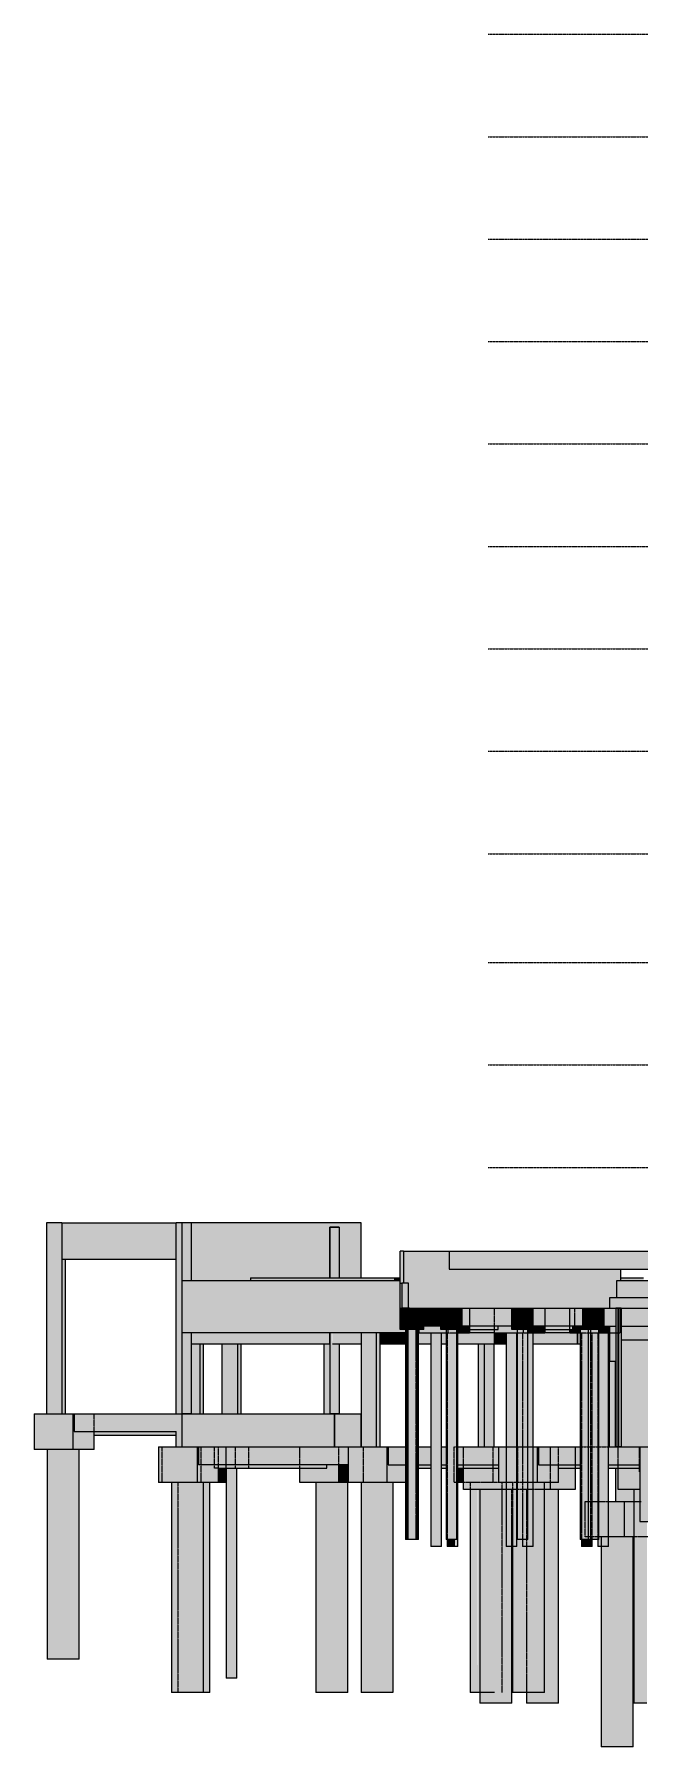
# Model space of a CAD drawing. Header units: centimetres. Extents: x -1981 to 73905, y -3196 to 88043.
# Drawn here: x 65377 to 67081, y 78277 to 83092 of the extents above; entities that cross this region are included whole.
import ezdxf

# ---------------------------------------------------------------- set-up
doc = ezdxf.new("R2010")
doc.units = ezdxf.units.CM
doc.linetypes.add('Centro', pattern=[3.175, 0.635, -0.47625, 1.5875, -0.47625])
doc.linetypes.add('Traço', pattern=[0.635, 0.3175, -0.3175])
for name, color, linetype, lineweight in [('A-FLOR', 7, 'Continuous', 25), ('A-FLOR-LEVL', 7, 'Continuous', 9), ('S-BEAM', 7, 'Continuous', 25), ('S-COLS', 7, 'Continuous', 25), ('S-FNDN', 7, 'Continuous', 25), ('S-FNDN-HDLN', 7, 'Traço', 9)]:
    doc.layers.add(name, color=color, linetype=linetype, lineweight=lineweight)

# ---------------------------------------------------------------- blocks, each defined once
blk = doc.blocks.new('Estaca W Gerdau - W250X32_7-3763720-CT G 003 - CRT ESQ')
at = {"layer": 'S-FNDN', "linetype": 'Traço', "lineweight": 9, "true_color": 0xa4b9db}
blk.add_hatch(color=9, dxfattribs=at).paths.add_polyline_path([(-1880.1, 79120), (-1871.6, 79120), (-1871.6, 79510), (-1886.2, 79510), (-1886.2, 79120)], flags=0)
at = {"layer": 'S-FNDN', "lineweight": 9}
for p, q in [((-1886.2, 79510), (-1886.2, 79120)), ((-1871.6, 79510), (-1886.2, 79510)), ((-1879.3, 79120), (-1879.3, 79510)), ((-1878.5, 79510), (-1878.5, 79120)), ((-1871.6, 79510), (-1871.6, 79120)), ((-1871.6, 79120), (-1886.2, 79120))]:
    blk.add_line(p, q, dxfattribs=at)
blk = doc.blocks.new('PED_BLRET-1EST_R01_2019_muro_ - 60x60x60-3843966-CT G 003 - CRT ESQ')
at = {"layer": 'S-FNDN-HDLN'}
for p, q in [((-2471.6, 79455), (-2441.6, 79455)), ((-2471.6, 79450), (-2471.6, 79455)), ((-2441.6, 79450), (-2471.6, 79450)), ((-2441.6, 79455), (-2441.6, 79450))]:
    blk.add_line(p, q, dxfattribs=at)
blk = doc.blocks.new('PED_BLRET-1EST_R01_2019_muro_ - 60x60x60-V14-CT G 003 - CRT ESQ')
at = {"layer": 'S-FNDN-HDLN'}
for p, q in [((-2472.7, 79455), (-2471.6, 79455)), ((-2472.7, 79450), (-2472.7, 79455)), ((-2442.7, 79455), (-2442.7, 79450))]:
    blk.add_line(p, q, dxfattribs=at)
blk = doc.blocks.new('PED_BLRET-1EST_R01_2019_muro_ - 60x60x60-V15-CT G 003 - CRT ESQ')
at = {"layer": 'S-FNDN-HDLN'}
for p, q in [((-2473.4, 79455), (-2472.7, 79455)), ((-2473.4, 79450), (-2473.4, 79455)), ((-2443.4, 79455), (-2443.4, 79450))]:
    blk.add_line(p, q, dxfattribs=at)
blk = doc.blocks.new('PED_BLRET-1EST_R01_2019_muro_ - 60x60x60-V16-CT G 003 - CRT ESQ')
at = {"layer": 'S-FNDN-HDLN'}
for p, q in [((-2474.9, 79455), (-2474.1, 79455)), ((-2474.9, 79450), (-2474.9, 79455)), ((-2444.9, 79455), (-2444.9, 79450))]:
    blk.add_line(p, q, dxfattribs=at)
blk = doc.blocks.new('PED_BLRET-1EST_R01_2019_muro_ - 60x60x60-V17-CT G 003 - CRT ESQ')
at = {"layer": 'S-FNDN-HDLN'}
for p, q in [((-2473.7, 79450), (-2473.7, 79455)), ((-2443.7, 79455), (-2443.7, 79450))]:
    blk.add_line(p, q, dxfattribs=at)
blk = doc.blocks.new('PED_BLRET-1EST_R01_2019_muro_ - 60x60x60-V18-CT G 003 - CRT ESQ')
at = {"layer": 'S-FNDN-HDLN'}
for p, q in [((-2476.4, 79455), (-2474.9, 79455)), ((-2476.4, 79450), (-2476.4, 79455)), ((-2446.4, 79455), (-2446.4, 79450))]:
    blk.add_line(p, q, dxfattribs=at)
blk = doc.blocks.new('PED_BLRET-1EST_R01_2019_muro_ - 60x60x60-V19-CT G 003 - CRT ESQ')
at = {"layer": 'S-FNDN-HDLN'}
for p, q in [((-2478.6, 79455), (-2477.9, 79455)), ((-2478.6, 79450), (-2478.6, 79455)), ((-2448.6, 79455), (-2448.6, 79450))]:
    blk.add_line(p, q, dxfattribs=at)
blk = doc.blocks.new('PED_BLRET-1EST_R01_2019_muro_ - 60x60x60-V3-CT G 003 - CRT ESQ')
at = {"layer": 'S-FNDN-HDLN'}
for p, q in [((-1986.8, 79455), (-1978.9, 79455)), ((-1986.8, 79450), (-1986.8, 79455)), ((-1978.9, 79450), (-1986.8, 79450)), ((-1978.9, 79455), (-1963.9, 79455)), ((-1956.8, 79455), (-1956.8, 79450))]:
    blk.add_line(p, q, dxfattribs=at)

msp = doc.modelspace()

# ---------------------------------------------------------------- hatches: boundary and pattern name
at = {"layer": 'A-FLOR', "true_color": 0xc0c0c0}
msp.add_hatch(color=9, dxfattribs=at).paths.add_polyline_path([(66439.53, 79498), (66486.81, 79498), (66486.81, 79510), (66432.85, 79510), (66432.85, 79498), (66439.26, 79498)], flags=0)
at = {"layer": 'S-BEAM', "true_color": 0xc0c0c0}
for points in [[(65775.86, 79648), (65775.86, 79750), (65454, 79750), (65454, 79648)], [(66413.68, 79580), (66415.95, 79580), (66415.95, 79670), (66406.25, 79670), (66406.64, 79580), (66411.31, 79580)], [(66930.65, 79620), (67140.81, 79620.21), (67140.81, 79670), (66544.86, 79670), (66544.86, 79620), (66878.95, 79620)], [(66376.9, 79588), (66391.55, 79588), (66391.55, 79595), (65985.43, 79595), (65985.43, 79588), (66310.29, 79588)], [(66401.54, 79588), (66406.25, 79588), (66406.25, 79595), (66391.55, 79595), (66391.55, 79588)], [(67053.4, 79588), (67091.3, 79588), (67091.3, 79595), (67026.5, 79595), (67026.5, 79588), (67034.04, 79588)], [(66406.07, 79460), (66406.38, 79510), (66406.64, 79510), (66406.81, 79510), (66407.38, 79510), (66407.56, 79510), (66408.13, 79510), (66408.31, 79510), (66408.88, 79510), (66408.88, 79460), (66409.8, 79460), (66410.1, 79510), (66410.37, 79510), (66410.54, 79510), (66411.11, 79510), (66411.31, 79580), (66406.06, 79580), (66406.06, 79460)], [(66425.64, 79510), (66430.31, 79510), (66430.31, 79580), (66411.31, 79580), (66411.59, 79510), (66425.12, 79510)], [(66414.55, 79460), (66432.85, 79460), (66432.85, 79510), (66413.85, 79510), (66413.85, 79460)], [(66473.11, 79460), (66520.81, 79460), (66520.81, 79510), (66486.81, 79510), (66486.81, 79498), (66473.11, 79498), (66473.11, 79486.36)], [(66672.17, 79460), (66721.01, 79460), (66721.01, 79510), (66580.81, 79510), (66580.81, 79460), (66620.47, 79460)], [(66781.01, 79460), (66920.81, 79460), (66920.81, 79510), (66781.01, 79510), (66781.01, 79468.12)], [(66413.06, 79460), (66413.11, 79460.16), (66412.73, 79460)], [(66413.68, 79460), (66413.85, 79460.14), (66413.61, 79460)], [(66296.6, 79410), (66296.6, 79442), (66216.1, 79442), (66216.1, 79410)], [(66349.03, 79410), (66408.65, 79410), (66408.65, 79442), (66349.03, 79442)], [(66408.65, 79410), (66418.58, 79410), (66418.58, 79442), (66408.65, 79442)], [(66671.58, 79410), (66687.18, 79410), (66687.18, 79440), (66672.19, 79440), (66672.19, 79442), (66671.1, 79442), (66671.1, 79410)], [(66687.18, 79410), (66705.13, 79410), (66705.13, 79440), (66687.18, 79440), (66687.18, 79422.25)], [(66883.9, 79410), (66905.92, 79410), (66905.92, 79440), (66883.9, 79440), (66883.9, 79442), (66813.86, 79442), (66813.86, 79440), (66780.92, 79440), (66780.92, 79410), (66827.26, 79410)], [(66996.43, 79439), (66996.95, 79439), (66996.95, 79440), (66996.43, 79440)], [(65586.54, 79163), (65784.07, 79163), (65784.07, 79213), (65489.23, 79213), (65489.23, 79163), (65509.87, 79163)], [(65791.94, 79120), (65791.94, 79213), (65784.07, 79213), (65784.07, 79163), (65775.86, 79163), (65775.86, 79120), (65784.07, 79120)], [(65791.94, 79120), (66221.89, 79120), (66221.89, 79213), (65791.94, 79213)], [(66259.81, 79120), (66296.37, 79120), (66296.37, 79213), (66221.89, 79213), (66221.89, 79120), (66256.51, 79120)], [(65774.22, 79153), (65775.86, 79153), (65775.86, 79163), (65545.39, 79163), (65545.39, 79153), (65586.54, 79153)], [(66000.11, 79070), (66259.81, 79070), (66259.81, 79120), (65839.22, 79120), (65839.22, 79070), (65896.72, 79070)], [(65894.9, 79060), (66200.39, 79060), (66200.39, 79070), (65894.9, 79070)]]:
    msp.add_hatch(color=9, dxfattribs=at).paths.add_polyline_path(points, flags=0)
h = msp.add_hatch(color=9, dxfattribs=at)
h.paths.add_polyline_path([(66000.11, 79410), (66208.57, 79410), (66208.57, 79442), (65818.58, 79442), (65818.58, 79410)], flags=0)
h.paths.add_polyline_path([(65927.33, 79588), (65985.43, 79588), (65985.43, 79595), (66208.57, 79595), (66208.57, 79738), (66235.21, 79738), (66235.21, 79595), (66296.37, 79595), (66296.37, 79750), (65818.58, 79750), (65818.58, 79588), (65896.72, 79588)], flags=0)
h = msp.add_hatch(color=9, dxfattribs=at)
h.paths.add_polyline_path([(66601.44, 79450), (66682.19, 79450), (66682.19, 79460), (66601.44, 79460)], flags=0)
h.paths.add_polyline_path([(66878.95, 79450), (66892.21, 79450), (66892.21, 79460), (66813.86, 79460), (66813.86, 79450), (66853.1, 79450)], flags=0)
h.paths.add_polyline_path([(66486.81, 79510), (66996.95, 79510), (66996.95, 79540), (67016.7, 79540), (67016.7, 79588), (67026.5, 79588), (67026.5, 79620), (66544.86, 79620), (66544.86, 79670), (66415.95, 79670), (66415.95, 79580), (66430.31, 79580), (66430.59, 79510), (66473.11, 79510)], flags=0)
h = msp.add_hatch(color=9, dxfattribs=at)
h.paths.add_polyline_path([(65791.94, 79442), (66421.07, 79442), (66421.07, 79450), (66406.07, 79450), (66405.86, 79588), (65791.94, 79588)], flags=0)
h.paths.add_polyline_path([(66458.11, 79442), (66459.76, 79442), (66459.76, 79450), (66458.11, 79450), (66458.11, 79443.72)], flags=0)
h.paths.add_polyline_path([(66827.26, 79442), (66883.9, 79442), (66883.9, 79450), (66813.86, 79450), (66813.86, 79442)], flags=0)
h.paths.add_polyline_path([(66601.44, 79442), (66672.19, 79442), (66672.17, 79450), (66601.44, 79450), (66601.44, 79443.72)], flags=0)
h.paths.add_polyline_path([(67086.28, 79540), (67125.87, 79540), (67125.87, 79588), (67016.7, 79588), (67016.7, 79540), (67085.74, 79540)], flags=0)
h = msp.add_hatch(color=9, dxfattribs=at)
h.paths.add_polyline_path([(66980.81, 79460), (67013.51, 79460), (67013.51, 79510), (66980.81, 79510), (66980.81, 79487.84)], flags=0)
h.paths.add_polyline_path([(67034.04, 79460), (67140.81, 79460), (67140.81, 79510), (67028.11, 79510), (67028.11, 79460)], flags=0)
h = msp.add_hatch(color=9, dxfattribs=at)
h.paths.add_polyline_path([(66996.95, 79360), (67013.29, 79360), (67013.03, 79460), (66996.95, 79460), (66996.95, 79399.6)], flags=0)
h.paths.add_polyline_path([(66998.64, 79510), (67015.95, 79510), (67015.95, 79540), (66996.95, 79540), (66996.95, 79510), (66997.46, 79510)], flags=0)
h = msp.add_hatch(color=9, dxfattribs=at)
h.paths.add_polyline_path([(67028.11, 79420), (67140.81, 79420), (67140.81, 79460), (67028.11, 79460), (67028.11, 79443.72)], flags=0)
h.paths.add_polyline_path([(67020.41, 79510), (67140.81, 79510), (67140.81, 79540), (67015.95, 79540), (67015.95, 79510), (67020.12, 79510)], flags=0)
h = msp.add_hatch(color=9, dxfattribs=at)
h.paths.add_polyline_path([(66535.81, 79410), (66535.81, 79440), (66522.7, 79440), (66522.7, 79410)], flags=0)
h.paths.add_polyline_path([(66418.58, 79410), (66421.07, 79410.33), (66421.07, 79442), (66418.58, 79442)], flags=0)
h.paths.add_polyline_path([(66458.11, 79410), (66492.7, 79410), (66492.7, 79440), (66459.76, 79440), (66459.76, 79442), (66458.11, 79442), (66458.11, 79415.25)], flags=0)
h.paths.add_polyline_path([(66671.1, 79410), (66671.1, 79442), (66601.44, 79442), (66601.44, 79440), (66568.5, 79440), (66568.77, 79410), (66620.47, 79410)], flags=0)
h = msp.add_hatch(color=9, dxfattribs=at)
h.paths.add_polyline_path([(66905.92, 79410), (66912.87, 79410), (66912.87, 79440), (66905.92, 79440)], flags=0)
h.paths.add_polyline_path([(66996.95, 79410), (66996.95, 79439), (66996.43, 79439), (66996.43, 79440), (66992.64, 79440), (66992.64, 79410), (66996.43, 79410)], flags=0)
h = msp.add_hatch(color=9, dxfattribs=at)
h.paths.add_polyline_path([(67013.29, 79120), (67013.51, 79120), (67013.29, 79178.98)], flags=0)
h.paths.add_polyline_path([(67028.11, 79120), (67163.51, 79120), (67163.28, 79420), (67028.11, 79420), (67028.11, 79178.98)], flags=0)
h.paths.add_polyline_path([(68171.36, 79120), (68213.51, 79120), (68213.51, 79420), (68078.11, 79420), (68078.11, 79120)], flags=0)
h.paths.add_polyline_path([(68228.11, 79120), (68363.51, 79120), (68363.51, 79420), (68228.11, 79420), (68228.11, 79178.98)], flags=0)
h.paths.add_polyline_path([(68063.51, 79120), (68063.51, 79420), (67928.11, 79420), (67928.11, 79120), (68042.12, 79120)], flags=0)
h.paths.add_polyline_path([(69113.51, 79120), (69113.51, 79420), (68978.11, 79420), (68978.11, 79120), (69101.9, 79120)], flags=0)
h.paths.add_polyline_path([(67178.11, 79120), (67313.51, 79120), (67313.51, 79420), (67178.11, 79420), (67178.11, 79134.86)], flags=0)
h.paths.add_polyline_path([(67913.51, 79120), (67913.51, 79420), (67778.11, 79420), (67778.11, 79120), (67912.88, 79120)], flags=0)
h.paths.add_polyline_path([(67328.11, 79120), (67463.51, 79120), (67463.51, 79420), (67328.11, 79420), (67328.11, 79355.47)], flags=0)
h.paths.add_polyline_path([(68963.51, 79120), (68963.51, 79420), (68828.11, 79420), (68828.11, 79120), (68895.11, 79120)], flags=0)
h.paths.add_polyline_path([(68813.51, 79120), (68813.51, 79420), (68678.11, 79420), (68678.11, 79120), (68791.72, 79120)], flags=0)
h.paths.add_polyline_path([(67478.11, 79120), (67613.51, 79120), (67613.51, 79420), (67478.11, 79420), (67478.11, 79178.98)], flags=0)
h.paths.add_polyline_path([(67628.11, 79120), (67763.51, 79120), (67763.51, 79420), (67628.11, 79420), (67628.11, 79134.86)], flags=0)
h.paths.add_polyline_path([(68378.11, 79120), (68513.51, 79120), (68513.51, 79420), (68378.11, 79420), (68378.11, 79178.98)], flags=0)
h.paths.add_polyline_path([(68528.11, 79120), (68663.51, 79120), (68663.51, 79420), (68528.11, 79420), (68528.11, 79178.98)], flags=0)
h = msp.add_hatch(color=9, dxfattribs=at)
h.paths.add_polyline_path([(66522.7, 79070), (66535.81, 79070), (66535.81, 79120), (66522.7, 79120), (66522.7, 79090.73)], flags=0)
h.paths.add_polyline_path([(66372.36, 79070), (66421.07, 79070), (66421.07, 79120), (66372.36, 79120)], flags=0)
h.paths.add_polyline_path([(66683.13, 79070), (66683.13, 79120), (66568.5, 79120), (66568.77, 79070), (66672.17, 79070)], flags=0)
h.paths.add_polyline_path([(66458.11, 79070), (66492.7, 79070), (66492.7, 79120), (66458.11, 79120), (66458.11, 79090.73)], flags=0)
h = msp.add_hatch(color=9, dxfattribs=at)
h.paths.add_polyline_path([(66799.2, 79070), (66912.87, 79070), (66912.87, 79120), (66795.36, 79120), (66795.36, 79070)], flags=0)
h.paths.add_polyline_path([(66992.64, 79070), (67080.81, 79070), (67080.81, 79120), (66992.64, 79120), (66992.64, 79076.22)], flags=0)
h = msp.add_hatch(color=9, dxfattribs=at)
h.paths.add_polyline_path([(66458.11, 79060), (66492.7, 79060), (66492.7, 79070), (66458.11, 79070)], flags=0)
h.paths.add_polyline_path([(66683.13, 79060), (66683.13, 79070), (66568.5, 79070), (66568.77, 79060), (66672.17, 79060)], flags=0)
h.paths.add_polyline_path([(66535.81, 79060), (66535.81, 79070), (66522.7, 79070), (66522.7, 79060)], flags=0)
h = msp.add_hatch(color=9, dxfattribs=at)
h.paths.add_polyline_path([(67080.81, 79060), (67080.81, 79070), (66992.64, 79070), (66992.64, 79060), (67034.04, 79060)], flags=0)
h.paths.add_polyline_path([(66851.85, 79060), (66912.87, 79060), (66912.87, 79070), (66851.85, 79070)], flags=0)
h = msp.add_hatch(color=9, dxfattribs=at)
h.paths.add_polyline_path([(67357.56, 78917), (67377.56, 78917), (67377.56, 78950), (67357.56, 78950), (67357.56, 79030), (67334.09, 79030), (67334.09, 79000), (67289.26, 79000), (67289.26, 78917), (67349.25, 78917)], flags=0)
h.paths.add_polyline_path([(67471.31, 78917), (67471.31, 78950), (67457.56, 78950), (67457.56, 78917)], flags=0)
h.paths.add_polyline_path([(67034.04, 78967), (67064.4, 78967), (67064.4, 79000), (67019.58, 79000), (67019.58, 79060), (67012.16, 79060), (67012.16, 78967), (67019.58, 78967)], flags=0)
at = {"layer": 'S-COLS', "true_color": 0xc0c0c0}
for points in [[(65454, 79213), (65454, 79750), (65411.68, 79750), (65411.68, 79213)], [(65775.86, 79213), (65791.94, 79213.03), (65791.94, 79750), (65775.86, 79750), (65775.86, 79355.47)], [(65464.12, 79213), (65464.12, 79648), (65454, 79648), (65454, 79213)], [(65842.31, 79213), (65842.31, 79410), (65818.58, 79410), (65818.58, 79213)], [(65843.27, 79213), (65852.43, 79213), (65852.43, 79410), (65842.31, 79410), (65842.31, 79213)], [(65912.94, 79213), (65948.31, 79213), (65948.31, 79410), (65905.99, 79410), (65905.99, 79213)], [(65948.31, 79213), (65958.43, 79213), (65958.43, 79410), (65948.31, 79410), (65948.31, 79213)], [(66206.9, 79213), (66208.57, 79213), (66208.57, 79410), (66192.49, 79410), (66192.49, 79213)], [(66310.29, 79120), (66338.91, 79120), (66338.91, 79442), (66296.6, 79442), (66296.6, 79120)], [(66349.03, 79120), (66349.03, 79442), (66338.91, 79442), (66338.91, 79120)], [(66643.03, 79120), (66643.03, 79410), (66626.95, 79410), (66626.95, 79120)], [(66643.03, 79120), (66669.66, 79120), (66669.66, 79410), (66643.03, 79410), (66643.03, 79178.98)], [(66735.13, 79120), (66736.01, 79120), (66736.01, 79440), (66735.13, 79440), (66735.13, 79134.86)], [(67011.73, 79120), (67011.73, 79360), (66996.95, 79360), (66996.95, 79410), (66995.65, 79410), (66995.65, 79120)]]:
    msp.add_hatch(color=9, dxfattribs=at).paths.add_polyline_path(points, flags=0)
h = msp.add_hatch(color=9, dxfattribs=at)
h.paths.add_polyline_path([(65791.94, 79213), (65818.58, 79213), (65818.58, 79442), (65791.94, 79442), (65791.94, 79355.47)], flags=0)
h.paths.add_polyline_path([(65793.33, 79588), (65818.58, 79588), (65818.58, 79750), (65791.94, 79750), (65791.94, 79588)], flags=0)
h = msp.add_hatch(color=9, dxfattribs=at)
h.paths.add_polyline_path([(66221.89, 79213), (66235.21, 79213), (66235.21, 79410), (66216.1, 79410), (66216.01, 79442), (66208.57, 79442), (66208.57, 79213)], flags=0)
h.paths.add_polyline_path([(66231.58, 79595), (66235.21, 79595), (66235.21, 79738), (66208.57, 79738), (66208.57, 79595), (66230.37, 79595)], flags=0)
h = msp.add_hatch(color=9, dxfattribs=at)
h.paths.add_polyline_path([(67011.73, 79120), (67013.29, 79120), (67013.29, 79360), (67011.73, 79360), (67011.73, 79178.98)], flags=0)
h.paths.add_polyline_path([(67038.37, 79120), (67038.37, 79120), (67034.04, 79120)], flags=0)
at = {"layer": 'S-FNDN', "true_color": 0xc0c0c0}
for points in [[(66406.07, 79450), (66406.81, 79450), (66406.64, 79510), (66406.07, 79510), (66406.07, 79460)], [(66407.56, 79450), (66407.38, 79510), (66406.81, 79510), (66406.81, 79450)], [(66407.56, 79450), (66408.31, 79450), (66408.13, 79510), (66407.56, 79510), (66407.56, 79452.29)], [(66408.31, 79450), (66409.8, 79450), (66409.8, 79460), (66408.88, 79460), (66408.61, 79510), (66408.31, 79510), (66408.31, 79452.29)], [(66410.54, 79450), (66410.37, 79510), (66409.8, 79510), (66409.8, 79450)], [(66411.29, 79450), (66411.11, 79510), (66410.54, 79510), (66410.54, 79450)], [(66412, 79450), (66411.59, 79510), (66411.29, 79510), (66411.29, 79450)], [(66413.11, 79450), (66412.73, 79510), (66412, 79510), (66412, 79450)], [(66432.85, 79450), (66473.11, 79450), (66473.11, 79498), (66432.85, 79498), (66432.85, 79460), (66413.61, 79460), (66413.35, 79510), (66413.11, 79510), (66413.11, 79450), (66430.31, 79450)], [(66541.18, 79450), (66580.81, 79450), (66580.81, 79510), (66520.81, 79510), (66520.81, 79450), (66531.67, 79450)], [(66753.6, 79450), (66781.01, 79450), (66781.01, 79510), (66721.01, 79510), (66721.01, 79450), (66749.71, 79450)], [(66930.65, 79450), (66980.81, 79450), (66980.81, 79510), (66920.81, 79510), (66920.81, 79450), (66930.43, 79450)], [(66421.58, 78860), (66421.81, 78860), (66421.58, 79450), (66421.07, 79450), (66421.07, 78860)], [(66422.33, 78860), (66422.56, 78860), (66422.33, 79450), (66421.81, 79450), (66421.81, 78860)], [(66423.07, 78860), (66423.31, 78860), (66423.07, 79450), (66422.56, 79450), (66422.56, 78860)], [(66423.82, 78860), (66424.8, 78860), (66424.57, 79450), (66423.31, 79450), (66423.31, 78860)], [(66425.31, 78860), (66425.54, 78860), (66425.31, 79450), (66424.8, 79450), (66424.8, 78860)], [(66426.05, 78860), (66426.29, 78860), (66426.05, 79450), (66425.54, 79450), (66425.54, 78860)], [(66426.8, 78860), (66427, 78860), (66426.8, 79450), (66426.29, 79450), (66426.29, 78860)], [(66427.51, 78860), (66428.11, 78860), (66428.11, 79450), (66427, 79450), (66427, 78860)], [(66428.11, 78860), (66458.11, 78860), (66458.11, 79450), (66428.11, 79450), (66428.11, 78870.12)], [(66517.08, 79440), (66535.81, 79440), (66535.81, 79450), (66520.81, 79450), (66520.81, 79460), (66473.11, 79460), (66473.11, 79450), (66459.76, 79450), (66459.76, 79440), (66465.38, 79440)], [(66535.81, 78860), (66565.81, 78860), (66565.81, 79450), (66535.81, 79450), (66535.81, 78870.12)], [(66565.81, 79440), (66601.44, 79440), (66601.44, 79460), (66580.81, 79460), (66580.81, 79450), (66565.81, 79450), (66565.81, 79442)], [(66672.19, 79440), (66736.01, 79440), (66736.01, 79450), (66721.01, 79450), (66721.01, 79460), (66682.19, 79460), (66682.19, 79450), (66672.19, 79450), (66672.19, 79442)], [(66736.01, 78860), (66766.01, 78860), (66766.01, 79450), (66736.01, 79450), (66736.01, 78870.12)], [(66786.27, 79440), (66813.86, 79440), (66813.86, 79460), (66781.01, 79460), (66781.01, 79450), (66766.01, 79450), (66766.01, 79440), (66775.56, 79440)], [(66905.92, 79440), (66912.87, 79440), (66912.87, 79450), (66897.87, 79450), (66897.87, 79460), (66892.21, 79460), (66892.21, 79450), (66883.9, 79450), (66883.9, 79440)], [(66920.81, 79450), (66920.81, 79460), (66897.87, 79460), (66897.87, 79450), (66904.8, 79450)], [(66912.87, 78860), (66935.81, 78860), (66935.81, 79450), (66912.87, 79450), (66912.87, 78901.46)], [(66939.48, 78860), (66965.81, 78860), (66965.81, 79450), (66935.81, 79450), (66935.81, 79002.49), (66935.87, 78860), (66939.36, 78860)], [(66965.81, 79440), (66996.95, 79440), (66996.71, 79460), (66980.81, 79460), (66980.81, 79450), (66965.81, 79450), (66965.81, 79440.79)], [(66492.7, 78840), (66515.34, 78840), (66515.34, 79440), (66492.7, 79440), (66492.7, 78914.24)], [(66515.34, 78840), (66522.7, 78840), (66522.7, 79440), (66515.34, 79440), (66515.34, 78914.24)], [(66568.5, 78840), (66568.5, 79440), (66565.81, 79440), (66565.81, 78860), (66561.13, 78860), (66561.42, 78840), (66568.03, 78840)], [(66705.13, 78840), (66727.76, 78840), (66727.76, 79440), (66705.13, 79440), (66705.13, 78870.12)], [(66727.76, 78840), (66735.13, 78840), (66735.13, 79440), (66727.76, 79440), (66727.76, 78870.12)], [(66760.64, 78840), (66773.56, 78840), (66773.56, 79440), (66766.01, 79440), (66765.95, 78860), (66750.93, 78860), (66751.32, 78840), (66758.56, 78840)], [(66773.56, 78840), (66780.92, 78840), (66780.92, 79440), (66773.56, 79440), (66773.56, 78869.01)], [(66973.91, 78840), (66985.27, 78840), (66985.27, 79440), (66965.81, 79440), (66965.81, 78860), (66962.64, 78860), (66962.64, 78840), (66970.27, 78840)], [(66992.64, 78840), (66992.64, 79440), (66985.27, 79440), (66985.27, 78840), (66992.17, 78840)], [(65379.76, 79113), (65486.39, 79113), (65486.39, 79213), (65376.67, 79213), (65376.67, 79113)], [(65486.39, 79113), (65545.39, 79113), (65545.39, 79163), (65489.23, 79163), (65489.23, 79213), (65486.39, 79213), (65486.39, 79153)], [(65413.46, 78523), (65496.33, 78523), (65496.33, 79113), (65413.46, 79113), (65413.46, 78649.5)], [(65503.24, 78523), (65503.24, 79113), (65496.33, 79113), (65496.33, 78523), (65502.11, 78523)], [(65835.89, 79020), (65835.89, 79120), (65726.18, 79120), (65726.18, 79020), (65793.33, 79020)], [(65894.9, 79020), (65894.9, 79070), (65839.22, 79070), (65839.22, 79120), (65835.89, 79120), (65835.89, 79020), (65860.93, 79020)], [(66270.17, 79020), (66369.53, 79020), (66369.53, 79120), (66259.81, 79120), (66259.81, 79020), (66262.44, 79020)], [(66369.53, 79020), (66421.07, 79020), (66421.07, 79070), (66372.36, 79070), (66372.36, 79120), (66369.53, 79120), (66369.53, 79060)], [(66817.86, 79020), (66851.85, 79020), (66851.85, 79070), (66795.36, 79070), (66795.36, 79120), (66792.84, 79120), (66792.84, 79020), (66813.03, 79020)], [(67080.81, 78910), (67220.81, 78910), (67220.81, 79120), (67080.81, 79120), (67080.81, 78914.24)], [(66200.39, 79020), (66234.24, 79020), (66234.24, 79070), (66200.39, 79070), (66200.39, 79060), (66124.22, 79060), (66124.22, 79020)], [(66234.24, 79020), (66259.81, 79020), (66259.81, 79070), (66234.24, 79070)], [(65762.96, 78430), (65845.83, 78430), (65845.83, 79020), (65762.96, 79020), (65762.96, 78649.5)], [(65851.61, 78430), (65852.74, 78430), (65852.74, 79020), (65845.83, 79020), (65845.83, 78430), (65849.29, 78430)], [(65859.93, 78430), (65864.37, 78430), (65864.37, 79020), (65852.74, 79020), (65852.74, 78430), (65854.56, 78430)], [(65870.05, 78430), (65871.12, 78430), (65871.12, 79020), (65864.37, 79020), (65864.37, 78430), (65867.78, 78430)], [(65894.9, 79020), (65915.78, 79020), (65915.78, 79060), (65894.9, 79060)], [(65917.58, 78470), (65924.22, 78470), (65924.22, 79060), (65917.22, 79060), (65917.22, 78470)], [(65924.22, 78470), (65947.2, 78470), (65947.2, 79060), (65924.22, 79060), (65924.22, 78473)], [(66169.6, 78430), (66189.88, 78430), (66189.88, 79020), (66168.86, 79020), (66168.86, 78430)], [(66189.88, 78430), (66258.84, 78430), (66258.59, 79020), (66189.88, 79020), (66189.88, 78649.5)], [(66374.98, 78430), (66379.47, 78430), (66379.47, 79020), (66296.6, 79020), (66296.69, 78430), (66369.57, 78430)], [(66385.25, 78430), (66386.38, 78430), (66386.38, 79020), (66379.47, 79020), (66379.47, 78430), (66382.92, 78430)], [(66584.29, 79020), (66584.29, 79060), (66568.5, 79060), (66568.77, 79020)], [(66722.6, 78430), (66805.47, 78430), (66805.47, 79020), (66780.92, 79020), (66780.92, 78840), (66750.93, 78840), (66750.93, 78860), (66736.01, 78860), (66736.01, 79020), (66735.13, 79020), (66734.77, 78840), (66722.6, 78840), (66722.6, 78473)], [(66811.25, 78430), (66812.38, 78430), (66812.38, 79020), (66805.47, 79020), (66805.47, 78430), (66808.92, 78430)], [(66899.02, 79000), (66899.02, 79060), (66851.85, 79060), (66851.85, 79020), (66829.88, 79020), (66829.88, 79000)], [(67080.81, 79050), (67080.81, 79060), (67080.16, 79060), (67080.16, 79050)], [(66603.31, 78430), (66624.16, 78430), (66623.96, 79000), (66603.31, 79000), (66603.31, 78649.5)], [(66631.12, 78430), (66630.74, 79000), (66624.16, 79000), (66624.16, 78430), (66630.74, 78430)], [(66631.12, 78400), (66714.13, 78400), (66714.13, 78840), (66705.13, 78840), (66705.13, 79000), (66631.12, 79000), (66631.12, 78430)], [(66775.45, 78400), (66845.39, 78400), (66845.39, 79000), (66812.38, 79000), (66812.38, 78430), (66762.38, 78430), (66762.51, 78400), (66775.09, 78400)], [(66851.1, 78400), (66852.19, 78400), (66852.19, 79000), (66845.39, 79000), (66845.39, 78400), (66848.81, 78400)], [(67037.4, 78867), (67037.4, 78967), (66992.64, 78967), (66992.64, 78867), (67034.04, 78867)], [(67064.4, 78867), (67064.4, 78967), (67037.4, 78967), (67037.4, 78867)], [(67064.4, 78400), (67100.81, 78400), (67100.81, 78910), (67080.81, 78910), (67080.81, 79000), (67064.4, 79000), (67064.4, 78473)], [(66550.81, 78840), (66561.13, 78840), (66561.01, 78860), (66538.5, 78860), (66538.5, 78840), (66549.77, 78840)], [(66717.55, 78400), (66720.93, 78400), (66720.64, 78840), (66714.13, 78840), (66714.13, 78400)], [(66930.65, 78840), (66939.48, 78840), (66939.36, 78860), (66916.84, 78860), (66916.84, 78840), (66928.11, 78840)], [(66943.42, 78840), (66946.84, 78840), (66946.83, 78860), (66939.48, 78860), (66939.48, 78840), (66943.31, 78840)], [(66972.11, 78277), (67055.09, 78277), (67055.09, 78867), (66992.64, 78867), (66992.64, 78840), (66972.11, 78840), (66972.11, 78296.51)], [(67060.81, 78277), (67061.91, 78277), (67061.91, 78867), (67055.09, 78867), (67055.09, 78277), (67058.52, 78277)]]:
    msp.add_hatch(color=9, dxfattribs=at).paths.add_polyline_path(points, flags=0)
h = msp.add_hatch(color=9, dxfattribs=at)
h.paths.add_polyline_path([(66683.13, 79020), (66705.13, 79020), (66705.13, 79120), (66683.13, 79120), (66683.13, 79060)], flags=0)
h.paths.add_polyline_path([(66736.01, 79020), (66736.01, 79120), (66735.13, 79120), (66735.13, 79020)], flags=0)
h.paths.add_polyline_path([(66780.92, 79020), (66792.84, 79020), (66792.84, 79120), (66780.92, 79120), (66780.92, 79040.96)], flags=0)
h = msp.add_hatch(color=9, dxfattribs=at)
h.paths.add_polyline_path([(66584.29, 79000), (66705.13, 79000), (66705.13, 79020), (66683.13, 79020), (66683.13, 79060), (66584.29, 79060), (66584.29, 79002.49)], flags=0)
h.paths.add_polyline_path([(66812.38, 79000), (66829.88, 79000), (66829.88, 79020), (66812.38, 79020), (66812.38, 79002.49)], flags=0)
h = msp.add_hatch(color=9, dxfattribs=at)
h.paths.add_polyline_path([(67019.58, 79000), (67080.81, 79000), (67080.81, 79050), (67080.16, 79050), (67080.16, 79060), (67019.58, 79060), (67019.58, 79002.49)], flags=0)
h.paths.add_polyline_path([(67240.83, 79000), (67264.42, 79000), (67264.42, 79030), (67225.42, 79030), (67225.42, 79000)], flags=0)

# ---------------------------------------------------------------- linework, layer by layer
at = {"layer": 'A-FLOR', "lineweight": 9}
for p, q in [((66432.85, 79510), (66486.81, 79510)), ((66486.81, 79498), (66432.85, 79498)), ((66486.81, 79510), (66486.81, 79498))]:
    msp.add_line(p, q, dxfattribs=at)
at = {"layer": 'A-FLOR-LEVL', "linetype": 'Centro'}
for p, q in [((66654.37, 83092), (72202.94, 83092)), ((66654.37, 82804), (72202.94, 82804)), ((66654.37, 82516), (72202.94, 82516)), ((66654.37, 82228), (72202.94, 82228)), ((66654.37, 81940), (72202.94, 81940)), ((66654.37, 81652), (72202.94, 81652)), ((66654.37, 81364), (72202.94, 81364)), ((66654.37, 81076), (72202.94, 81076)), ((66654.37, 80788), (72202.94, 80788)), ((66654.37, 80482), (72202.94, 80482)), ((66654.37, 80194), (72202.94, 80194)), ((66654.37, 79906), (72202.94, 79906)), ((66654.37, 79510), (72202.94, 79510)), ((66654.37, 79120), (72202.94, 79120))]:
    msp.add_line(p, q, dxfattribs=at)
at = {"layer": 'S-BEAM', "lineweight": 9}
for p, q in [((65454, 79750), (65775.86, 79750)), ((65454, 79750), (65454, 79648)), ((65775.86, 79648), (65775.86, 79750)), ((66296.37, 79750), (65818.58, 79750)), ((65818.58, 79750), (65818.58, 79588)), ((66208.57, 79738), (66235.21, 79738)), ((66208.57, 79595), (66208.57, 79738)), ((66235.21, 79738), (66235.21, 79595)), ((66296.37, 79595), (66296.37, 79750)), ((65454, 79648), (65775.86, 79648)), ((66415.95, 79670), (66406.25, 79670)), ((66406.25, 79580), (66406.25, 79670)), ((66415.95, 79670), (66544.86, 79670)), ((66415.95, 79670), (66415.95, 79580)), ((66544.86, 79670), (67140.81, 79670)), ((66544.86, 79670), (66544.86, 79620)), ((65985.43, 79595), (66391.55, 79595)), ((65985.43, 79595), (65985.43, 79588)), ((66391.55, 79588), (66391.55, 79595)), ((66391.55, 79595), (66406.25, 79595)), ((66391.55, 79595), (66391.55, 79588)), ((66544.86, 79620), (67140.81, 79620)), ((67026.5, 79620), (67026.5, 79588)), ((67026.5, 79595), (67091.3, 79595)), ((65791.94, 79588), (66406.25, 79588)), ((65791.94, 79588), (65791.94, 79442)), ((66406.06, 79460), (66406.06, 79580)), ((66406.06, 79580), (66411.31, 79580)), ((66430.31, 79580), (66411.31, 79580)), ((66411.31, 79580), (66411.31, 79510)), ((66430.31, 79510), (66430.31, 79580)), ((67016.7, 79588), (67125.87, 79588)), ((67016.7, 79540), (67016.7, 79588)), ((66406.64, 79510), (66406.64, 79460)), ((66407.38, 79510), (66407.38, 79460)), ((66408.13, 79510), (66408.13, 79460)), ((66408.88, 79510), (66408.88, 79460)), ((66410.37, 79510), (66410.37, 79460)), ((66411.11, 79510), (66411.11, 79460)), ((66411.22, 79510), (66411.22, 79460)), ((66411.28, 79510), (66411.22, 79510)), ((66411.86, 79460), (66411.86, 79510)), ((66412.73, 79460), (66412.73, 79510)), ((66413.61, 79510), (66413.85, 79510)), ((66413.61, 79510), (66413.61, 79460)), ((66432.85, 79510), (66413.85, 79510)), ((66413.85, 79510), (66413.85, 79460)), ((66432.85, 79460), (66432.85, 79510)), ((66486.81, 79510), (66520.81, 79510)), ((66580.81, 79510), (66721.01, 79510)), ((66781.01, 79510), (66920.81, 79510)), ((66980.81, 79510), (67013.51, 79510)), ((66996.95, 79540), (67015.95, 79540)), ((66996.95, 79510), (66996.95, 79540)), ((67015.95, 79540), (67140.81, 79540)), ((67028.11, 79510), (67140.81, 79510)), ((66408.88, 79460), (66409.8, 79460)), ((66411.11, 79460), (66411.31, 79460)), ((66413.61, 79460), (66413.85, 79460)), ((66413.85, 79460), (66432.85, 79460)), ((66520.81, 79460), (66473.11, 79460)), ((66721.01, 79460), (66580.81, 79460)), ((66601.44, 79450), (66682.19, 79450)), ((66682.19, 79450), (66682.19, 79460)), ((66920.81, 79460), (66781.01, 79460)), ((66813.86, 79450), (66892.21, 79450)), ((66892.21, 79450), (66892.21, 79460)), ((66980.81, 79460), (67013.51, 79460)), ((66996.95, 79360), (66996.95, 79460)), ((67028.11, 79460), (67140.81, 79460)), ((65791.94, 79442), (66421.08, 79442)), ((65818.58, 79442), (65818.58, 79410)), ((65818.58, 79410), (66208.57, 79410)), ((66208.57, 79410), (66208.57, 79442)), ((66216.01, 79410), (66296.6, 79410)), ((66349.03, 79410), (66408.65, 79410)), ((66408.65, 79442), (66408.65, 79410)), ((66408.65, 79410), (66418.58, 79410)), ((66418.58, 79410), (66418.58, 79442)), ((66418.58, 79410), (66421.1, 79410)), ((66458.11, 79442), (66459.82, 79442)), ((66458.11, 79410), (66492.73, 79410)), ((66522.7, 79410), (66535.85, 79410)), ((66568.77, 79410), (66671.1, 79410)), ((66601.44, 79442), (66672.2, 79442)), ((66671.1, 79442), (66671.1, 79410)), ((66671.1, 79410), (66687.18, 79410)), ((66687.18, 79410), (66687.18, 79440)), ((66687.18, 79410), (66705.16, 79410)), ((66780.92, 79410), (66905.92, 79410)), ((66813.86, 79442), (66883.9, 79442)), ((66905.92, 79410), (66905.92, 79440)), ((66905.92, 79440), (66905.92, 79410)), ((66905.92, 79410), (66912.91, 79410)), ((66992.64, 79410), (66996.95, 79410)), ((66996.43, 79439), (66996.43, 79440)), ((66996.95, 79439), (66996.43, 79439)), ((67013.29, 79420), (67013.29, 79120)), ((67163.28, 79420), (67028.11, 79420)), ((67013.29, 79360), (66996.95, 79360)), ((65489.23, 79213), (65784.07, 79213)), ((65489.23, 79213), (65489.23, 79163)), ((65784.07, 79213), (65791.94, 79213)), ((65791.94, 79213), (66208.57, 79213)), ((65791.94, 79213), (65791.94, 79120)), ((66208.57, 79213), (66221.89, 79213)), ((66221.89, 79120), (66221.89, 79213)), ((66221.89, 79213), (66235.21, 79213)), ((66221.89, 79213), (66221.89, 79120)), ((66235.21, 79213), (66296.37, 79213)), ((66296.37, 79120), (66296.37, 79213)), ((65489.23, 79163), (65775.86, 79163)), ((65775.86, 79120), (65775.86, 79163)), ((65545.39, 79153), (65775.86, 79153)), ((65839.22, 79120), (65839.22, 79070)), ((65839.22, 79120), (66259.81, 79120)), ((66372.36, 79120), (66372.36, 79070)), ((66372.36, 79120), (66421.07, 79120)), ((66458.11, 79120), (66492.7, 79120)), ((66522.7, 79120), (66535.81, 79120)), ((66568.77, 79120), (66683.13, 79120)), ((66795.36, 79120), (66912.87, 79120)), ((66795.36, 79120), (66795.36, 79070)), ((66992.64, 79120), (67013.29, 79120)), ((67028.11, 79120), (67163.28, 79120)), ((66259.81, 79070), (65839.22, 79070)), ((66200.39, 79060), (66200.39, 79070)), ((66372.36, 79070), (66421.07, 79070)), ((66458.11, 79070), (66492.7, 79070)), ((66522.7, 79070), (66535.81, 79070)), ((66568.77, 79070), (66683.13, 79070)), ((66795.36, 79070), (66912.87, 79070)), ((66992.64, 79070), (67080.81, 79070)), ((65894.9, 79060), (66200.39, 79060)), ((66458.11, 79060), (66492.7, 79060)), ((66522.7, 79060), (66535.81, 79060)), ((66568.77, 79060), (66683.13, 79060)), ((66851.85, 79060), (66912.87, 79060)), ((66992.64, 79060), (67080.81, 79060)), ((67012.16, 79060), (67012.16, 78967))]:
    msp.add_line(p, q, dxfattribs=at)
at = {"layer": 'S-COLS', "lineweight": 9}
for p, q in [((65411.68, 79750), (65411.68, 79213)), ((65454, 79750), (65411.68, 79750)), ((65454, 79750), (65454, 79213)), ((65775.86, 79213), (65775.86, 79750)), ((65791.94, 79750), (65775.86, 79750)), ((65791.94, 79750), (65791.94, 79213)), ((65818.58, 79750), (65791.94, 79750)), ((65818.58, 79750), (65818.58, 79588)), ((66208.57, 79738), (66208.57, 79595)), ((66235.21, 79738), (66208.57, 79738)), ((66235.21, 79738), (66235.21, 79595)), ((65464.12, 79648), (65464.12, 79213)), ((65818.58, 79442), (65818.58, 79213)), ((65842.31, 79410), (65842.31, 79213)), ((65852.43, 79410), (65852.43, 79213)), ((65905.99, 79213), (65905.99, 79410)), ((65948.31, 79410), (65948.31, 79213)), ((65958.43, 79410), (65958.43, 79213)), ((66192.49, 79213), (66192.49, 79410)), ((66208.57, 79442), (66208.57, 79213)), ((66235.21, 79410), (66235.21, 79213)), ((66296.6, 79442), (66296.6, 79120)), ((66338.91, 79442), (66338.91, 79120)), ((66349.03, 79442), (66349.03, 79120)), ((66626.95, 79120), (66626.95, 79410)), ((66643.03, 79410), (66643.03, 79120)), ((66669.66, 79410), (66669.66, 79120)), ((66995.65, 79120), (66995.65, 79410)), ((67011.73, 79360), (67011.73, 79120)), ((65818.58, 79213), (65791.94, 79213)), ((66221.89, 79213), (66208.57, 79213)), ((66235.21, 79213), (66221.89, 79213))]:
    msp.add_line(p, q, dxfattribs=at)
at = {"layer": 'S-FNDN', "lineweight": 9}
for p, q in [((66406.07, 79510), (66406.64, 79510)), ((66406.07, 79450), (66406.07, 79510)), ((66406.81, 79510), (66407.38, 79510)), ((66406.81, 79450), (66406.81, 79510)), ((66407.56, 79510), (66408.13, 79510)), ((66407.56, 79450), (66407.56, 79510)), ((66408.31, 79510), (66408.88, 79510)), ((66408.31, 79450), (66408.31, 79510)), ((66409.8, 79510), (66410.37, 79510)), ((66409.8, 79450), (66409.8, 79510)), ((66410.54, 79510), (66411.11, 79510)), ((66410.54, 79450), (66410.54, 79510)), ((66411.29, 79510), (66411.86, 79510)), ((66411.29, 79450), (66411.29, 79510)), ((66412, 79510), (66412.73, 79510)), ((66412, 79450), (66412, 79510)), ((66413.11, 79510), (66413.61, 79510)), ((66413.11, 79450), (66413.11, 79510)), ((66473.11, 79450), (66473.11, 79498)), ((66520.81, 79510), (66580.81, 79510)), ((66520.81, 79450), (66520.81, 79510)), ((66580.81, 79450), (66580.81, 79510)), ((66721.01, 79510), (66781.01, 79510)), ((66721.01, 79450), (66721.01, 79510)), ((66781.01, 79450), (66781.01, 79510)), ((66920.81, 79510), (66980.81, 79510)), ((66920.81, 79450), (66920.81, 79510)), ((66980.81, 79450), (66980.81, 79510)), ((66406.81, 79450), (66406.07, 79450)), ((66407.56, 79450), (66406.81, 79450)), ((66408.31, 79450), (66407.56, 79450)), ((66409.8, 79450), (66408.31, 79450)), ((66410.54, 79450), (66409.8, 79450)), ((66411.29, 79450), (66410.54, 79450)), ((66412, 79450), (66411.29, 79450)), ((66413.11, 79450), (66412, 79450)), ((66473.11, 79450), (66413.11, 79450)), ((66421.07, 79450), (66421.07, 78860)), ((66421.81, 79450), (66421.81, 78860)), ((66422.56, 79450), (66422.56, 78860)), ((66423.31, 79450), (66423.31, 78860)), ((66424.8, 79450), (66424.8, 78860)), ((66425.54, 79450), (66425.54, 78860)), ((66426.29, 79450), (66426.29, 78860)), ((66427, 79450), (66427, 78860)), ((66428.11, 79450), (66428.11, 78860)), ((66458.11, 78860), (66458.11, 79450)), ((66459.76, 79440), (66459.76, 79450)), ((66580.81, 79450), (66520.81, 79450)), ((66535.81, 79450), (66535.81, 78860)), ((66565.81, 78860), (66565.81, 79450)), ((66601.44, 79460), (66601.44, 79440)), ((66672.19, 79440), (66672.19, 79450)), ((66781.01, 79450), (66721.01, 79450)), ((66736.01, 79450), (66736.01, 78860)), ((66766.01, 78860), (66766.01, 79450)), ((66813.86, 79460), (66813.86, 79440)), ((66883.9, 79440), (66883.9, 79450)), ((66897.87, 79450), (66897.87, 79460)), ((66920.81, 79450), (66897.87, 79450)), ((66912.87, 79450), (66912.87, 78860)), ((66980.81, 79450), (66920.81, 79450)), ((66935.81, 79450), (66935.81, 78860)), ((66965.81, 78860), (66965.81, 79450)), ((66535.82, 79440), (66459.76, 79440)), ((66492.7, 79440), (66492.7, 78840)), ((66522.7, 78840), (66522.7, 79440)), ((66601.44, 79440), (66565.81, 79440)), ((66568.5, 78840), (66568.5, 79440)), ((66736.02, 79440), (66672.19, 79440)), ((66705.13, 79440), (66705.13, 78840)), ((66735.13, 78840), (66735.13, 79440)), ((66813.86, 79440), (66766.01, 79440)), ((66780.92, 78840), (66780.92, 79440)), ((66912.88, 79440), (66883.9, 79440)), ((66996.95, 79440), (66965.81, 79440)), ((66992.64, 78840), (66992.64, 79440)), ((65376.67, 79213), (65486.39, 79213)), ((65376.67, 79213), (65376.67, 79113)), ((65486.39, 79213), (65489.23, 79213)), ((65486.39, 79113), (65486.39, 79213)), ((65545.39, 79113), (65545.39, 79163)), ((65486.39, 79113), (65376.67, 79113)), ((65413.35, 79113), (65413.35, 78523)), ((65545.39, 79113), (65486.39, 79113)), ((65503.35, 78523), (65503.35, 79113)), ((65726.18, 79120), (65835.89, 79120)), ((65726.18, 79120), (65726.18, 79020)), ((65835.89, 79120), (65839.22, 79120)), ((65835.89, 79020), (65835.89, 79120)), ((66259.81, 79120), (66369.53, 79120)), ((66259.81, 79120), (66259.81, 79020)), ((66369.53, 79120), (66372.36, 79120)), ((66369.53, 79020), (66369.53, 79120)), ((66683.13, 79120), (66705.13, 79120)), ((66683.13, 79120), (66683.13, 79020)), ((66735.13, 79120), (66736.01, 79120)), ((66780.92, 79120), (66792.84, 79120)), ((66792.84, 79120), (66795.36, 79120)), ((66792.84, 79020), (66792.84, 79120)), ((67080.81, 79120), (67080.81, 78910)), ((65894.9, 79020), (65894.9, 79070)), ((66234.24, 79020), (66234.24, 79070)), ((66851.85, 79020), (66851.85, 79070)), ((65835.89, 79020), (65726.18, 79020)), ((65762.85, 79020), (65762.85, 78430)), ((65894.9, 79020), (65835.89, 79020)), ((65852.85, 78430), (65852.85, 79020)), ((65871.21, 78430), (65871.21, 79020)), ((65915.78, 79020), (65894.9, 79020)), ((65915.78, 79060), (65915.78, 79020)), ((65917.21, 79060), (65917.21, 78470)), ((65947.21, 78470), (65947.21, 79060)), ((66124.22, 79020), (66124.22, 79060)), ((66234.24, 79020), (66124.22, 79020)), ((66168.85, 79020), (66168.85, 78430)), ((66259.81, 79020), (66234.24, 79020)), ((66258.85, 78430), (66258.85, 79020)), ((66369.53, 79020), (66259.81, 79020)), ((66296.49, 79020), (66296.49, 78430)), ((66421.07, 79020), (66369.53, 79020)), ((66386.49, 78430), (66386.49, 79020)), ((66584.29, 79020), (66568.77, 79020)), ((66584.29, 79000), (66584.29, 79060)), ((66705.13, 79020), (66683.13, 79020)), ((66736.01, 79020), (66735.13, 79020)), ((66792.84, 79020), (66780.92, 79020)), ((66851.85, 79020), (66792.84, 79020)), ((66812.49, 78430), (66812.49, 79020)), ((66829.88, 79000), (66829.88, 79020)), ((66899.02, 79060), (66899.02, 79000)), ((67019.58, 79000), (67019.58, 79060)), ((67080.16, 79050), (67080.16, 79060)), ((67080.81, 79050), (67080.16, 79050)), ((66705.13, 79000), (66584.29, 79000)), ((66603.3, 79000), (66603.3, 78430)), ((66631.02, 79000), (66631.02, 78400)), ((66829.88, 79000), (66812.34, 79000)), ((66899.02, 79000), (66829.88, 79000)), ((66852.28, 78400), (66852.28, 79000)), ((66992.64, 78967), (67037.4, 78967)), ((67080.81, 79000), (67019.58, 79000)), ((67037.4, 78967), (67064.4, 78967)), ((67037.4, 78867), (67037.4, 78967)), ((67064.29, 79000), (67064.29, 78400)), ((67080.81, 78910), (67220.81, 78910)), ((66421.58, 78860), (66421.07, 78860)), ((66422.33, 78860), (66421.81, 78860)), ((66423.07, 78860), (66422.56, 78860)), ((66424.69, 78860), (66423.31, 78860)), ((66425.31, 78860), (66424.8, 78860)), ((66426.05, 78860), (66425.54, 78860)), ((66426.8, 78860), (66426.29, 78860)), ((66427.99, 78860), (66427, 78860)), ((66458.11, 78860), (66428.11, 78860)), ((66515.34, 78840), (66492.7, 78840)), ((66522.7, 78840), (66515.34, 78840)), ((66565.81, 78860), (66535.81, 78860)), ((66538.5, 78860), (66538.5, 78840)), ((66561.13, 78840), (66538.5, 78840)), ((66568.5, 78840), (66561.13, 78840)), ((66727.76, 78840), (66705.13, 78840)), ((66721.02, 78400), (66721.02, 78840)), ((66722.49, 78840), (66722.49, 78430)), ((66735.13, 78840), (66727.76, 78840)), ((66766.01, 78860), (66736.01, 78860)), ((66750.92, 78860), (66750.92, 78840)), ((66773.56, 78840), (66750.93, 78840)), ((66780.92, 78840), (66773.56, 78840)), ((66935.85, 78860), (66912.87, 78860)), ((66916.84, 78860), (66916.84, 78840)), ((66939.48, 78840), (66916.84, 78840)), ((66965.81, 78860), (66935.81, 78860)), ((66946.84, 78840), (66939.48, 78840)), ((66946.84, 78840), (66946.84, 78860)), ((66962.64, 78860), (66962.64, 78840)), ((66985.27, 78840), (66962.64, 78840)), ((66972.01, 78840), (66972.01, 78277)), ((66992.64, 78840), (66985.27, 78840)), ((67037.4, 78867), (66992.62, 78867)), ((67064.5, 78867), (67037.4, 78867)), ((67062.01, 78277), (67062.01, 78867)), ((65496.33, 78523), (65413.46, 78523)), ((65503.15, 78523), (65496.33, 78523)), ((65924.22, 78470), (65917.22, 78470)), ((65947.21, 78470), (65924.22, 78470)), ((65845.83, 78430), (65762.96, 78430)), ((65852.65, 78430), (65845.83, 78430)), ((65864.37, 78430), (65852.92, 78430)), ((65871.21, 78430), (65864.37, 78430)), ((66189.88, 78430), (66168.85, 78430)), ((66258.84, 78430), (66189.88, 78430)), ((66379.47, 78430), (66296.6, 78430)), ((66386.29, 78430), (66379.47, 78430)), ((66624.16, 78430), (66603.3, 78430)), ((66630.74, 78430), (66624.16, 78430)), ((66714.13, 78400), (66631.12, 78400)), ((66721.02, 78400), (66714.13, 78400)), ((66805.47, 78430), (66722.6, 78430)), ((66762.28, 78430), (66762.28, 78400)), ((66845.39, 78400), (66762.38, 78400)), ((66812.28, 78430), (66805.47, 78430)), ((66852.28, 78400), (66845.39, 78400)), ((67100.79, 78400), (67064.4, 78400)), ((67055.09, 78277), (66972.11, 78277)), ((67062.01, 78277), (67055.09, 78277))]:
    msp.add_line(p, q, dxfattribs=at)
at = {"layer": 'S-FNDN-HDLN'}
for p, q in [((66406.64, 79510), (66406.81, 79510)), ((66407.38, 79510), (66407.55, 79510)), ((66408.13, 79510), (66408.3, 79510)), ((66408.88, 79510), (66409.79, 79510)), ((66410.37, 79510), (66410.54, 79510)), ((66411, 79460), (66411, 79510)), ((66411.11, 79510), (66411.22, 79510)), ((66411.86, 79510), (66412, 79510)), ((66412.73, 79510), (66413.1, 79510)), ((66459.76, 79450.01), (66459.76, 79510)), ((66466.07, 79450), (66466.07, 79510)), ((66466.81, 79450), (66466.81, 79510)), ((66467.56, 79450), (66467.56, 79510)), ((66468.31, 79450), (66468.31, 79510)), ((66469.8, 79450), (66469.8, 79510)), ((66470.54, 79450), (66470.54, 79510)), ((66471, 79450), (66471, 79510)), ((66471.29, 79450), (66471.29, 79510)), ((66472, 79450), (66472, 79510)), ((66473.11, 79498.01), (66473.11, 79510)), ((66541.18, 79440), (66541.18, 79510)), ((66601.44, 79510), (66601.44, 79460.01)), ((66672.19, 79450.01), (66672.19, 79510)), ((66753.6, 79440), (66753.6, 79510)), ((66813.86, 79510), (66813.86, 79460.01)), ((66883.9, 79450), (66883.9, 79510)), ((66897.87, 79460.01), (66897.87, 79510)), ((66957.87, 79450), (66957.87, 79510)), ((66965.32, 79440), (66965.32, 79510)), ((67025.58, 79510), (67025.58, 79440)), ((66411, 79450), (66411, 79460)), ((66426, 79450), (66426, 78860)), ((66451.07, 78860), (66451.07, 79450)), ((66451.81, 78860), (66451.81, 79450)), ((66452.56, 78860), (66452.56, 79450)), ((66453.31, 78860), (66453.31, 79450)), ((66454.8, 78860), (66454.8, 79450)), ((66455.54, 78860), (66455.54, 79450)), ((66456, 78860), (66456, 79450)), ((66456.29, 78860), (66456.29, 79450)), ((66457, 78860), (66457, 79450)), ((66942.87, 78860), (66942.87, 79450)), ((66541.18, 79440), (66535.82, 79440)), ((66538.5, 79440), (66538.5, 78860.01)), ((66565.81, 79440), (66541.18, 79440)), ((66753.6, 79440), (66736.03, 79440)), ((66750.92, 79440), (66750.92, 78860.01)), ((66766.01, 79440), (66753.6, 79440)), ((66965.32, 79440), (66912.88, 79440)), ((66916.84, 79440), (66916.84, 78860.01)), ((66946.84, 78860.01), (66946.84, 79440)), ((66962.64, 79440), (66962.64, 78860.01)), ((66965.81, 79440), (66965.32, 79440)), ((67025.58, 79440), (66996.96, 79440)), ((65545.39, 79163.01), (65545.39, 79213)), ((65736.64, 79020), (65736.64, 79120)), ((65846.89, 79020), (65846.89, 79120)), ((65883.95, 79060), (65883.95, 79120)), ((65894.9, 79070.01), (65894.9, 79120)), ((65915.78, 79120), (65915.78, 79060.01)), ((65943.19, 79060), (65943.19, 79120)), ((65980.47, 79060), (65980.47, 79120)), ((66124.22, 79060.01), (66124.22, 79120)), ((66234.24, 79070.01), (66234.24, 79120)), ((66303.49, 79020), (66303.49, 79120)), ((66421.07, 79120), (66428.53, 79120)), ((66428.53, 79020), (66428.53, 79120)), ((66558.58, 79120), (66568.77, 79120)), ((66558.58, 79020), (66558.58, 79120)), ((66584.29, 79060.01), (66584.29, 79120)), ((66668.29, 79020), (66668.29, 79120)), ((66705.13, 79120), (66735.12, 79120)), ((66736.02, 79120), (66780.92, 79120)), ((66738.03, 79020), (66738.03, 79120)), ((66829.88, 79020.01), (66829.88, 79120)), ((66851.85, 79070.01), (66851.85, 79120)), ((66899.02, 79120), (66899.02, 79060.01)), ((67019.58, 79060.01), (67019.58, 79120)), ((67080.16, 79060.01), (67080.16, 79120)), ((65781.21, 79020), (65781.21, 78430)), ((65894.89, 79060), (65883.95, 79060)), ((66428.53, 79020), (66421.07, 79020)), ((66568.77, 79020), (66558.58, 79020)), ((66668.29, 79020), (66584.29, 79020)), ((66603.3, 79020), (66603.3, 79000.01)), ((66683.12, 79020), (66668.29, 79020)), ((66693.3, 78430), (66693.3, 79020)), ((66735.12, 79020), (66705.13, 79020)), ((66722.49, 79020), (66722.49, 78840.01)), ((66780.92, 79020), (66736.02, 79020)), ((66812.33, 79000), (66705.13, 79000)), ((66721.02, 78840.01), (66721.02, 79000)), ((66762.28, 79000), (66762.28, 78430.01)), ((66927.37, 78967), (66992.63, 78967)), ((66927.37, 78867), (66927.37, 78967)), ((67064.4, 78967), (67075.22, 78967)), ((67075.22, 78967), (67085.34, 78967)), ((66421.75, 78860), (66421.58, 78860)), ((66422.5, 78860), (66422.33, 78860)), ((66423.24, 78860), (66423.07, 78860)), ((66425.48, 78860), (66425.31, 78860)), ((66426.22, 78860), (66426.05, 78860)), ((66426.94, 78860), (66426.8, 78860)), ((66992.61, 78867), (66927.37, 78867)), ((66972.01, 78867), (66972.01, 78840.01)), ((67106.64, 78867), (67064.5, 78867)), ((65947.21, 78470), (65947.2, 78470)), ((66168.86, 78430), (66168.85, 78430)), ((66672.44, 78430), (66630.74, 78430))]:
    msp.add_line(p, q, dxfattribs=at)

# ---------------------------------------------------------------- block references
at = {"layer": 'S-FNDN', "lineweight": 9}
msp.add_blockref('Estaca W Gerdau - W250X32_7-3763720-CT G 003 - CRT ESQ', (68899.67, 0), dxfattribs=at)
at = {"layer": 'S-FNDN', "linetype": 'Traço', "lineweight": 9}
for name, p in [('PED_BLRET-1EST_R01_2019_muro_ - 60x60x60-V19-CT G 003 - CRT ESQ', (68899.67, 0)), ('PED_BLRET-1EST_R01_2019_muro_ - 60x60x60-V16-CT G 003 - CRT ESQ', (68896.69, 0)), ('PED_BLRET-1EST_R01_2019_muro_ - 60x60x60-V16-CT G 003 - CRT ESQ', (68897.44, 0)), ('PED_BLRET-1EST_R01_2019_muro_ - 60x60x60-V18-CT G 003 - CRT ESQ', (68899.67, 0)), ('PED_BLRET-1EST_R01_2019_muro_ - 60x60x60-V16-CT G 003 - CRT ESQ', (68899.67, 0)), ('PED_BLRET-1EST_R01_2019_muro_ - 60x60x60-V16-CT G 003 - CRT ESQ', (68900.42, 0)), ('PED_BLRET-1EST_R01_2019_muro_ - 60x60x60-V17-CT G 003 - CRT ESQ', (68899.67, 0)), ('PED_BLRET-1EST_R01_2019_muro_ - 60x60x60-V15-CT G 003 - CRT ESQ', (68899.67, 0)), ('PED_BLRET-1EST_R01_2019_muro_ - 60x60x60-V14-CT G 003 - CRT ESQ', (68899.67, 0)), ('PED_BLRET-1EST_R01_2019_muro_ - 60x60x60-3843966-CT G 003 - CRT ESQ', (68899.67, 0)), ('PED_BLRET-1EST_R01_2019_muro_ - 60x60x60-3843966-CT G 003 - CRT ESQ', (69007.38, 0)), ('PED_BLRET-1EST_R01_2019_muro_ - 60x60x60-3843966-CT G 003 - CRT ESQ', (69207.58, 0)), ('PED_BLRET-1EST_R01_2019_muro_ - 60x60x60-V3-CT G 003 - CRT ESQ', (68899.67, 0)), ('PED_BLRET-1EST_R01_2019_muro_ - 60x60x60-3843966-CT G 003 - CRT ESQ', (69407.38, 0))]:
    msp.add_blockref(name, p, dxfattribs=at)

doc.saveas('drawing.dxf')
